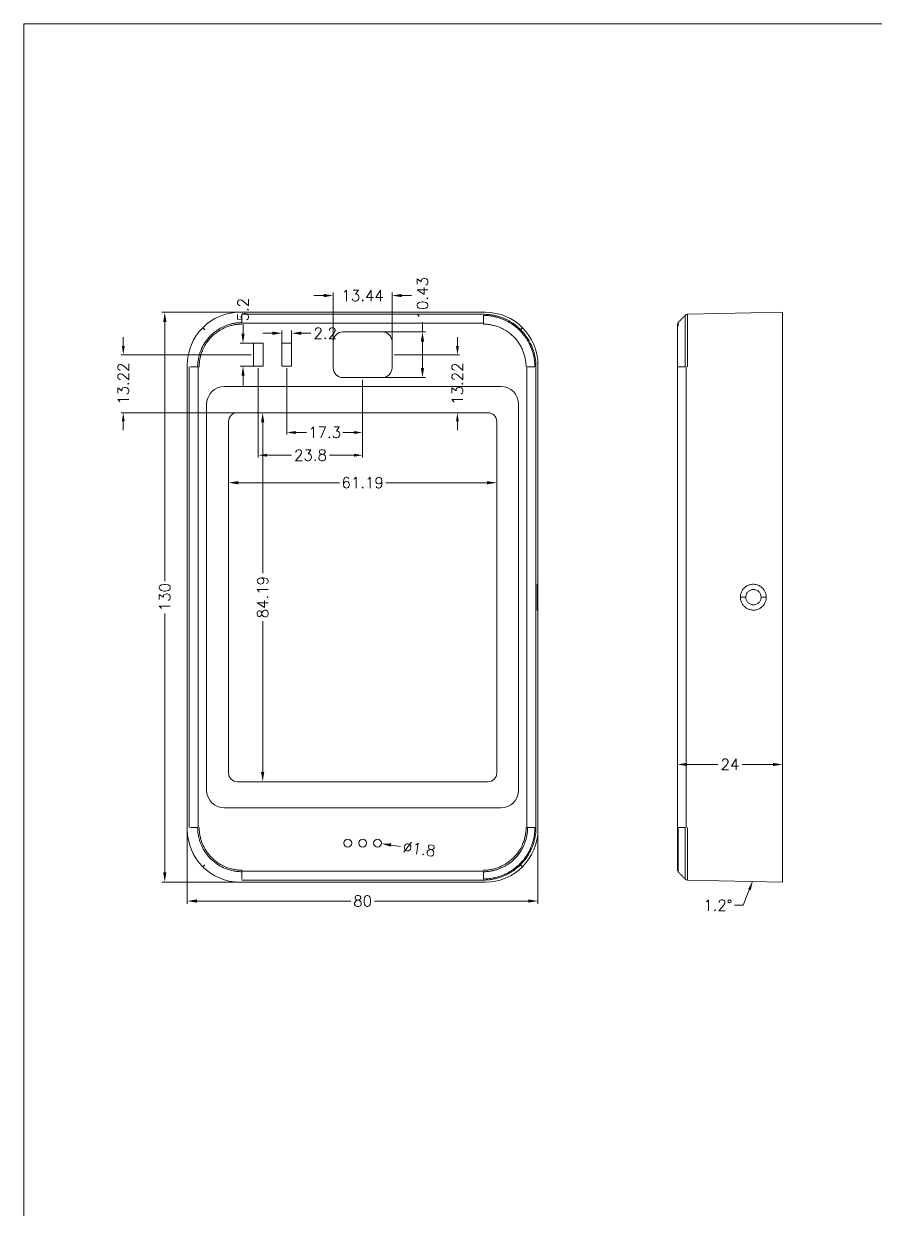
# Model space of a CAD drawing. Header units: millimetres. Extents: x -9806 to -9403, y -2852 to -2311.
# Drawn here: x -9805.8 to -9611.5, y -2581.8 to -2311.3 of the extents above; entities that cross this region are included whole.
import ezdxf

# ---------------------------------------------------------------- set-up
doc = ezdxf.new("R2010")
doc.units = ezdxf.units.MM
doc.layers.get('0').update_dxf_attribs({"linetype": 'CONTINUOUS'})
doc.layers.get('Defpoints').update_dxf_attribs({"linetype": 'CONTINUOUS'})
doc.layers.add('5', color=7, linetype='CONTINUOUS', true_color=0xffffff)
doc.layers.add('dim', color=82, linetype='CONTINUOUS', lineweight=9)
doc.styles.add('ROMANC', font='romanc.shx', dxfattribs={"bigfont": 'gbcbig.shx'})
doc.dimstyles.new('YanXiu', dxfattribs={"dimtxt": 2.5, "dimasz": 2.2, "dimexe": 0.66, "dimexo": 0.66, "dimgap": 0.66, "dimtad": 0, "dimdsep": 46, "dimtxsty": 'ROMANC', "dimcen": 0, "dimclrd": 256, "dimclre": 131, "dimclrt": 42, "dimazin": 2, "dimtfac": 1, "dimtofl": 0, "dimtmove": 0, "dimatfit": 3, "dimfxl": 0, "dimlwd": 5, "dimlwe": 5, "dimarcsym": 0})

# ---------------------------------------------------------------- blocks, each defined once
blk = doc.blocks.new('*D53')
at = {"color": 131, "lineweight": 5}
for p, q in [((-3351.34, -2024.73), (-3351.34, -2045.81)), ((-3431.35, -2028.61), (-3431.35, -2045.81))]:
    blk.add_line(p, q, dxfattribs=at)
at = {"lineweight": 5}
for p, q in [((-3429.15, -2045.15), (-3394.03, -2045.15)), ((-3353.54, -2045.15), (-3388.66, -2045.15))]:
    blk.add_line(p, q, dxfattribs=at)
for points in [[(-3429.15, -2044.78), (-3429.15, -2045.51), (-3431.35, -2045.15)], [(-3353.54, -2044.78), (-3353.54, -2045.51), (-3351.34, -2045.15)]]:
    blk.add_solid(points)
at = {"layer": 'Defpoints', "color": 0}
for p in [(-3351.34, -2024.07), (-3431.35, -2027.95), (-3351.34, -2045.15)]:
    blk.add_point(p, dxfattribs=at)
at = {"color": 42, "insert": (-3391.35, -2045.15), "char_height": 2.5, "attachment_point": 5, "style": 'ROMANC'}
blk.add_mtext('80', dxfattribs=at)
blk = doc.blocks.new('*D54')
at = {"color": 131, "lineweight": 5}
for p, q in [((-3417.37, -1910.82), (-3437.15, -1910.82)), ((-3418.07, -2040.82), (-3437.15, -2040.82))]:
    blk.add_line(p, q, dxfattribs=at)
at = {"lineweight": 5}
for p, q in [((-3436.49, -1913.02), (-3436.49, -1972.13)), ((-3436.49, -2038.62), (-3436.49, -1979.52))]:
    blk.add_line(p, q, dxfattribs=at)
for points in [[(-3436.85, -1913.02), (-3436.12, -1913.02), (-3436.49, -1910.82)], [(-3436.85, -2038.62), (-3436.12, -2038.62), (-3436.49, -2040.82)]]:
    blk.add_solid(points)
at = {"layer": 'Defpoints', "color": 0}
for p in [(-3436.49, -1910.82), (-3416.71, -1910.82), (-3417.41, -2040.82)]:
    blk.add_point(p, dxfattribs=at)
at = {"color": 42, "insert": (-3436.49, -1975.82), "char_height": 2.5, "attachment_point": 5, "rotation": 90, "style": 'ROMANC'}
blk.add_mtext('130', dxfattribs=at)
blk = doc.blocks.new('*D26')
at = {"color": 131, "lineweight": 5}
for p, q in [((-3414.74, -1933.73), (-3413.49, -1933.73)), ((-3414.74, -2017.92), (-3413.49, -2017.92))]:
    blk.add_line(p, q, dxfattribs=at)
at = {"lineweight": 5}
for p, q in [((-3414.15, -1935.93), (-3414.15, -1970.34)), ((-3414.15, -2015.72), (-3414.15, -1981.3))]:
    blk.add_line(p, q, dxfattribs=at)
for points in [[(-3414.52, -1935.93), (-3413.79, -1935.93), (-3414.15, -1933.73)], [(-3414.52, -2015.72), (-3413.79, -2015.72), (-3414.15, -2017.92)]]:
    blk.add_solid(points)
at = {"layer": 'Defpoints', "color": 0}
for p in [(-3415.4, -1933.73), (-3414.15, -1933.73), (-3415.4, -2017.92)]:
    blk.add_point(p, dxfattribs=at)
at = {"color": 42, "insert": (-3414.15, -1975.82), "char_height": 2.5, "attachment_point": 5, "rotation": 90, "style": 'ROMANC'}
blk.add_mtext('84.19', dxfattribs=at)
blk = doc.blocks.new('*D27')
at = {"color": 131, "lineweight": 5}
for p, q in [((-3421.94, -1949.85), (-3421.94, -1950.36)), ((-3360.75, -1949.85), (-3360.75, -1950.36))]:
    blk.add_line(p, q, dxfattribs=at)
at = {"lineweight": 5}
for p, q in [((-3419.74, -1949.7), (-3396.65, -1949.7)), ((-3362.95, -1949.7), (-3386.04, -1949.7))]:
    blk.add_line(p, q, dxfattribs=at)
for points in [[(-3419.74, -1949.34), (-3419.74, -1950.07), (-3421.94, -1949.7)], [(-3362.95, -1949.34), (-3362.95, -1950.07), (-3360.75, -1949.7)]]:
    blk.add_solid(points)
at = {"layer": 'Defpoints', "color": 0}
for p in [(-3421.94, -1949.19), (-3360.75, -1949.19), (-3360.75, -1949.7)]:
    blk.add_point(p, dxfattribs=at)
at = {"color": 42, "insert": (-3391.35, -1949.7), "char_height": 2.5, "attachment_point": 5, "style": 'ROMANC'}
blk.add_mtext('61.19', dxfattribs=at)
blk = doc.blocks.new('*D28')
at = {"lineweight": 5}
for p, q in [((-3400.26, -1907), (-3402.46, -1907)), ((-3382.43, -1907), (-3380.23, -1907))]:
    blk.add_line(p, q, dxfattribs=at)
at = {"color": 131, "lineweight": 5}
for p, q in [((-3398.06, -1919.84), (-3398.06, -1906.34)), ((-3384.63, -1919.84), (-3384.63, -1906.34))]:
    blk.add_line(p, q, dxfattribs=at)
for points in [[(-3400.26, -1906.63), (-3400.26, -1907.37), (-3398.06, -1907)], [(-3382.43, -1906.63), (-3382.43, -1907.37), (-3384.63, -1907)]]:
    blk.add_solid(points)
at = {"layer": 'Defpoints', "color": 0}
for p in [(-3384.63, -1907), (-3398.06, -1920.5), (-3384.63, -1920.5)]:
    blk.add_point(p, dxfattribs=at)
at = {"color": 42, "insert": (-3391.35, -1907), "char_height": 2.5, "attachment_point": 5, "style": 'ROMANC'}
blk.add_mtext('13.44', dxfattribs=at)
blk = doc.blocks.new('*D29')
at = {"lineweight": 5}
for p, q in [((-3377.69, -1915.29), (-3377.69, -1913.09)), ((-3377.69, -1923.52), (-3377.69, -1917.49))]:
    blk.add_line(p, q, dxfattribs=at)
at = {"color": 131, "lineweight": 5}
for p, q in [((-3388.49, -1915.29), (-3377.03, -1915.29)), ((-3389.34, -1925.72), (-3377.03, -1925.72))]:
    blk.add_line(p, q, dxfattribs=at)
for points in [[(-3378.06, -1917.49), (-3377.33, -1917.49), (-3377.69, -1915.29)], [(-3378.06, -1923.52), (-3377.33, -1923.52), (-3377.69, -1925.72)]]:
    blk.add_solid(points)
at = {"layer": 'Defpoints', "color": 0}
for p in [(-3389.15, -1915.29), (-3377.69, -1915.29), (-3390, -1925.72)]:
    blk.add_point(p, dxfattribs=at)
at = {"color": 42, "insert": (-3377.69, -1907.61), "char_height": 2.5, "attachment_point": 5, "rotation": 90, "style": 'ROMANC'}
blk.add_mtext('10.43', dxfattribs=at)
blk = doc.blocks.new('*D30')
at = {"lineweight": 5}
for p, q in [((-3418.64, -1915.7), (-3418.64, -1913.5)), ((-3418.64, -1925.3), (-3418.64, -1927.5))]:
    blk.add_line(p, q, dxfattribs=at)
at = {"color": 131, "lineweight": 5}
for p, q in [((-3415.81, -1917.9), (-3419.3, -1917.9)), ((-3415.81, -1923.1), (-3419.3, -1923.1))]:
    blk.add_line(p, q, dxfattribs=at)
for points in [[(-3419, -1915.7), (-3418.27, -1915.7), (-3418.64, -1917.9)], [(-3419, -1925.3), (-3418.27, -1925.3), (-3418.64, -1923.1)]]:
    blk.add_solid(points)
at = {"layer": 'Defpoints', "color": 0}
for p in [(-3418.64, -1917.9), (-3415.15, -1917.9), (-3415.15, -1923.1)]:
    blk.add_point(p, dxfattribs=at)
at = {"color": 42, "insert": (-3418.64, -1910.22), "char_height": 2.5, "attachment_point": 5, "rotation": 90, "style": 'ROMANC'}
blk.add_mtext('5.2', dxfattribs=at)
blk = doc.blocks.new('*D31')
at = {"color": 131, "lineweight": 5}
for p, q in [((-3409.75, -1919.21), (-3409.75, -1914.94)), ((-3407.55, -1919.21), (-3407.55, -1914.94))]:
    blk.add_line(p, q, dxfattribs=at)
at = {"lineweight": 5}
for p, q in [((-3411.95, -1915.6), (-3414.15, -1915.6)), ((-3405.35, -1915.6), (-3403.15, -1915.6))]:
    blk.add_line(p, q, dxfattribs=at)
for points in [[(-3411.95, -1915.23), (-3411.95, -1915.96), (-3409.75, -1915.6)], [(-3405.35, -1915.23), (-3405.35, -1915.96), (-3407.55, -1915.6)]]:
    blk.add_solid(points)
at = {"layer": 'Defpoints', "color": 0}
for p in [(-3407.55, -1915.6), (-3409.75, -1919.87), (-3407.55, -1919.87)]:
    blk.add_point(p, dxfattribs=at)
at = {"color": 42, "insert": (-3399.87, -1915.6), "char_height": 2.5, "attachment_point": 5, "style": 'ROMANC'}
blk.add_mtext('2.2', dxfattribs=at)
blk = doc.blocks.new('*D32')
at = {"lineweight": 5}
blk.add_line((-3382.69, -2032.67), (-3384.87, -2032.37), dxfattribs=at)
blk.add_solid([(-3384.82, -2032.01), (-3384.92, -2032.73), (-3387.05, -2032.07)])
at = {"layer": 'Defpoints', "color": 0}
for p in [(-3388.84, -2031.83), (-3387.05, -2032.07)]:
    blk.add_point(p, dxfattribs=at)
at = {"color": 42, "insert": (-3378.44, -2033.25), "char_height": 2.5, "attachment_point": 5, "rotation": 352.2255, "style": 'ROMANC'}
blk.add_mtext('∅1.8', dxfattribs=at)
blk = doc.blocks.new('*D33')
at = {"color": 131, "lineweight": 5}
for p, q in [((-3295.54, -2012.51), (-3295.54, -2014.65)), ((-3319.54, -2012.93), (-3319.54, -2014.65))]:
    blk.add_line(p, q, dxfattribs=at)
at = {"lineweight": 5}
for p, q in [((-3317.34, -2013.99), (-3310.28, -2013.99)), ((-3297.74, -2013.99), (-3304.79, -2013.99))]:
    blk.add_line(p, q, dxfattribs=at)
for points in [[(-3317.34, -2013.62), (-3317.34, -2014.35), (-3319.54, -2013.99)], [(-3297.74, -2013.62), (-3297.74, -2014.35), (-3295.54, -2013.99)]]:
    blk.add_solid(points)
at = {"layer": 'Defpoints', "color": 0}
for p in [(-3319.54, -2012.27), (-3295.54, -2011.85), (-3295.54, -2013.99)]:
    blk.add_point(p, dxfattribs=at)
at = {"color": 42, "insert": (-3307.54, -2013.99), "char_height": 2.5, "attachment_point": 5, "style": 'ROMANC'}
blk.add_mtext('24', dxfattribs=at)
blk = doc.blocks.new('*D58')
at = {"layer": 'Defpoints', "color": 0}
for p in [(-3384.63, -1920.5), (-3369.72, -1920.5), (-3388.41, -1933.73)]:
    blk.add_point(p, dxfattribs=at)
at = {"layer": 'dim', "lineweight": 5}
for p, q in [((-3369.72, -1918.5), (-3369.72, -1916.5)), ((-3369.72, -1935.73), (-3369.72, -1937.73))]:
    blk.add_line(p, q, dxfattribs=at)
at = {"layer": 'dim', "color": 131, "lineweight": 5}
for p, q in [((-3384.13, -1920.5), (-3369.22, -1920.5)), ((-3387.91, -1933.73), (-3369.22, -1933.73))]:
    blk.add_line(p, q, dxfattribs=at)
at = {"layer": 'dim'}
for points in [[(-3370.05, -1918.5), (-3369.39, -1918.5), (-3369.72, -1920.5)], [(-3370.05, -1935.73), (-3369.39, -1935.73), (-3369.72, -1933.73)]]:
    blk.add_solid(points, dxfattribs=at)
at = {"layer": 'dim', "color": 42, "insert": (-3369.72, -1927.11), "char_height": 2.5, "attachment_point": 5, "rotation": 90, "style": 'ROMANC'}
blk.add_mtext('13.22', dxfattribs=at)
blk = doc.blocks.new('*D59')
at = {"layer": 'Defpoints', "color": 0}
for p in [(-3408.65, -1923.1), (-3391.35, -1925.72), (-3408.65, -1938.24)]:
    blk.add_point(p, dxfattribs=at)
at = {"layer": 'dim', "color": 131, "lineweight": 5}
for p, q in [((-3408.65, -1923.6), (-3408.65, -1938.74)), ((-3391.35, -1926.22), (-3391.35, -1938.74))]:
    blk.add_line(p, q, dxfattribs=at)
at = {"layer": 'dim', "lineweight": 5}
for p, q in [((-3406.65, -1938.24), (-3404.13, -1938.24)), ((-3393.35, -1938.24), (-3395.87, -1938.24))]:
    blk.add_line(p, q, dxfattribs=at)
at = {"layer": 'dim'}
for points in [[(-3406.65, -1937.91), (-3406.65, -1938.58), (-3408.65, -1938.24)], [(-3393.35, -1937.91), (-3393.35, -1938.58), (-3391.35, -1938.24)]]:
    blk.add_solid(points, dxfattribs=at)
at = {"layer": 'dim', "color": 42, "insert": (-3400, -1938.24), "char_height": 2.5, "attachment_point": 5, "style": 'ROMANC'}
blk.add_mtext('17.3', dxfattribs=at)
blk = doc.blocks.new('*D60')
at = {"layer": 'Defpoints', "color": 0}
for p in [(-3415.15, -1923.1), (-3391.35, -1925.72), (-3391.35, -1943.43)]:
    blk.add_point(p, dxfattribs=at)
at = {"layer": 'dim', "color": 131, "lineweight": 5}
for p, q in [((-3415.15, -1923.6), (-3415.15, -1943.93)), ((-3391.35, -1926.22), (-3391.35, -1943.93))]:
    blk.add_line(p, q, dxfattribs=at)
at = {"layer": 'dim', "lineweight": 5}
for p, q in [((-3413.15, -1943.43), (-3407.56, -1943.43)), ((-3393.35, -1943.43), (-3398.94, -1943.43))]:
    blk.add_line(p, q, dxfattribs=at)
at = {"layer": 'dim'}
for points in [[(-3413.15, -1943.1), (-3413.15, -1943.77), (-3415.15, -1943.43)], [(-3393.35, -1943.1), (-3393.35, -1943.77), (-3391.35, -1943.43)]]:
    blk.add_solid(points, dxfattribs=at)
at = {"layer": 'dim', "color": 42, "insert": (-3403.25, -1943.43), "char_height": 2.5, "attachment_point": 5, "style": 'ROMANC'}
blk.add_mtext('23.8', dxfattribs=at)
blk = doc.blocks.new('*D61')
at = {"layer": 'Defpoints', "color": 0}
for p in [(-3445.96, -1920.5), (-3416.25, -1920.5), (-3418.1, -1933.73)]:
    blk.add_point(p, dxfattribs=at)
at = {"layer": 'dim', "lineweight": 5}
for p, q in [((-3445.96, -1918.5), (-3445.96, -1916.5)), ((-3445.96, -1935.73), (-3445.96, -1937.73))]:
    blk.add_line(p, q, dxfattribs=at)
at = {"layer": 'dim', "color": 131, "lineweight": 5}
for p, q in [((-3416.75, -1920.5), (-3446.46, -1920.5)), ((-3418.6, -1933.73), (-3446.46, -1933.73))]:
    blk.add_line(p, q, dxfattribs=at)
at = {"layer": 'dim'}
for points in [[(-3446.29, -1918.5), (-3445.63, -1918.5), (-3445.96, -1920.5)], [(-3446.29, -1935.73), (-3445.63, -1935.73), (-3445.96, -1933.73)]]:
    blk.add_solid(points, dxfattribs=at)
at = {"layer": 'dim', "color": 42, "insert": (-3445.96, -1927.11), "char_height": 2.5, "attachment_point": 5, "rotation": 90, "style": 'ROMANC'}
blk.add_mtext('13.22', dxfattribs=at)

msp = doc.modelspace()

# ---------------------------------------------------------------- linework, layer by layer
at = {"layer": '5', "color": 7, "linetype": 'Continuous', "lineweight": 0}
for p, q in [((-9756.515, -2377.168), (-9700.506, -2377.168)), ((-9700.961, -2377.622), (-9756.061, -2377.622)), ((-9756.06, -2377.629), (-9700.961, -2377.629)), ((-9654.375, -2377.622), (-9632.701, -2377.168)), ((-9632.701, -2389.166), (-9632.701, -2377.168)), ((-9756.055, -2379.525), (-9756.055, -2377.862)), ((-9700.966, -2379.671), (-9756.055, -2379.671)), ((-9764.999, -2380.681), (-9764.545, -2381.136)), ((-9733.008, -2381.634), (-9724.013, -2381.634)), ((-9692.022, -2380.681), (-9692.477, -2381.136)), ((-9753.412, -2384.249), (-9753.412, -2389.449)), ((-9753.412, -2384.249), (-9751.212, -2384.249)), ((-9751.212, -2384.249), (-9751.212, -2389.449)), ((-9746.912, -2384.249), (-9746.912, -2389.449)), ((-9746.912, -2384.249), (-9744.712, -2384.249)), ((-9744.712, -2384.249), (-9744.712, -2389.449)), ((-9735.228, -2389.843), (-9735.228, -2383.855)), ((-9721.793, -2383.855), (-9721.793, -2389.843)), ((-9768.513, -2495.171), (-9768.513, -2389.166)), ((-9768.059, -2389.619), (-9768.059, -2494.717)), ((-9768.052, -2494.716), (-9768.052, -2389.62)), ((-9766.01, -2389.626), (-9766.01, -2494.711)), ((-9751.212, -2389.449), (-9753.412, -2389.449)), ((-9744.712, -2389.449), (-9746.912, -2389.449)), ((-9691.011, -2494.711), (-9691.011, -2389.626)), ((-9690.865, -2389.626), (-9689.203, -2389.626)), ((-9688.969, -2389.62), (-9688.969, -2494.716)), ((-9688.962, -2494.717), (-9688.962, -2389.619)), ((-9688.508, -2389.166), (-9688.508, -2495.171)), ((-9656.701, -2389.626), (-9656.701, -2494.711)), ((-9656.558, -2389.626), (-9654.93, -2389.626)), ((-9654.701, -2494.714), (-9654.701, -2389.623)), ((-9632.701, -2389.166), (-9632.701, -2495.171)), ((-9724.013, -2392.063), (-9733.008, -2392.063)), ((-9697.013, -2394.073), (-9760.008, -2394.073)), ((-9764.108, -2486.166), (-9764.108, -2398.173)), ((-9692.913, -2486.166), (-9692.913, -2398.173)), ((-9699.913, -2400.073), (-9757.108, -2400.073)), ((-9759.108, -2402.073), (-9759.108, -2482.266)), ((-9697.913, -2482.266), (-9697.913, -2402.073)), ((-9688.586, -2442.168), (-9688.71, -2442.168)), ((-9642.326, -2442.168), (-9641.101, -2442.168)), ((-9636.426, -2442.168), (-9637.601, -2442.168)), ((-9757.108, -2484.266), (-9699.913, -2484.266)), ((-9697.013, -2490.266), (-9760.008, -2490.266)), ((-9632.701, -2507.169), (-9632.701, -2495.171)), ((-9764.999, -2503.655), (-9764.545, -2503.201)), ((-9756.055, -2504.666), (-9700.966, -2504.666)), ((-9756.055, -2506.475), (-9756.055, -2504.812)), ((-9692.022, -2503.655), (-9692.477, -2503.201)), ((-9700.506, -2507.169), (-9756.515, -2507.169)), ((-9756.061, -2506.715), (-9700.961, -2506.715)), ((-9700.961, -2506.708), (-9756.06, -2506.708)), ((-9654.93, -2506.475), (-9654.932, -2506.473)), ((-9632.701, -2507.169), (-9654.375, -2506.715))]:
    msp.add_line(p, q, dxfattribs=at)
at = {"layer": '5', "color": 7, "linetype": 'Continuous', "lineweight": 0, "extrusion": (0, 0, -1)}
for centre, radius, start, end in [((9733.008, -2383.855), 2.22, 0, 90), ((9724.013, -2383.855), 2.22, 90, 180), ((9733.008, -2389.843), 2.22, 270, 0), ((9724.013, -2389.843), 2.22, 180, 270), ((9757.108, -2402.073), 2, 0, 90), ((9699.913, -2402.073), 2, 90, 180), ((9757.108, -2482.266), 2, 270, 0), ((9699.913, -2482.266), 2, 180, 270)]:
    msp.add_arc(centre, radius, start, end, dxfattribs=at)
at = {"layer": '5', "color": 7, "linetype": 'Continuous', "lineweight": 0}
for centre, radius, start, end in [((-9760.008, -2398.173), 4.1, 90, 180), ((-9697.013, -2398.173), 4.1, 0, 90), ((-9760.008, -2486.166), 4.1, 180, 270), ((-9697.013, -2486.166), 4.1, 270, 0), ((-9731.911, -2498.298), 0.9, 90, 270), ((-9731.911, -2498.298), 0.9, 270, 90), ((-9728.511, -2498.298), 0.9, 90, 270), ((-9728.511, -2498.298), 0.9, 270, 90), ((-9725.111, -2498.298), 0.9, 90, 270), ((-9725.111, -2498.298), 0.9, 270, 90)]:
    msp.add_arc(centre, radius, start, end, dxfattribs=at)
for centre, major_axis, start_param, end_param in [((-9756.51, -2389.17), (8.489, -8.489), 2.3564138, 3.9268447), ((-9700.511, -2389.17), (-8.489, -8.489), 2.3563406, 3.9267715), ((-9756.51, -2495.166), (8.489, 8.489), 2.3563406, 3.9267715), ((-9700.511, -2495.166), (-8.489, 8.489), 2.3564138, 3.9268447)]:
    msp.add_ellipse(centre, major_axis=major_axis, ratio=0.9995615, start_param=start_param, end_param=end_param, dxfattribs=at)
for points, knots in [([(-9688.962, -2389.619), (-9688.963, -2389.51), (-9688.965, -2389.281), (-9688.982, -2388.923), (-9689.011, -2388.534), (-9689.056, -2388.116), (-9689.121, -2387.669), (-9689.209, -2387.195), (-9689.323, -2386.695), (-9689.466, -2386.171), (-9689.642, -2385.627), (-9689.967, -2384.771), (-9690.518, -2383.646), (-9691.388, -2382.332), (-9692.251, -2381.338), (-9693.207, -2380.437), (-9694.177, -2379.689), (-9695.31, -2379.014), (-9696.33, -2378.535), (-9697.27, -2378.19), (-9698.155, -2377.943), (-9698.968, -2377.779), (-9699.704, -2377.681), (-9700.36, -2377.63), (-9700.77, -2377.624), (-9700.961, -2377.622)], [0, 0, 0, 0, 0.0173995, 0.0364387, 0.0571221, 0.0794511, 0.1034227, 0.1290287, 0.1562514, 0.1850595, 0.2154219, 0.2473408, 0.3307863, 0.4143018, 0.4976693, 0.539626, 0.6234861, 0.6920911, 0.7492328, 0.8027534, 0.8514119, 0.8953576, 0.9347449, 0.9696249, 1, 1, 1, 1]), ([(-9654.375, -2389.619), (-9654.376, -2389.51), (-9654.377, -2389.281), (-9654.379, -2388.923), (-9654.382, -2388.534), (-9654.384, -2388.116), (-9654.386, -2387.669), (-9654.389, -2387.195), (-9654.391, -2386.695), (-9654.393, -2386.171), (-9654.394, -2385.627), (-9654.395, -2384.771), (-9654.396, -2383.646), (-9654.399, -2382.332), (-9654.394, -2381.338), (-9654.395, -2380.437), (-9654.395, -2379.689), (-9654.395, -2379.014), (-9654.395, -2378.535), (-9654.393, -2378.19), (-9654.39, -2377.943), (-9654.387, -2377.779), (-9654.383, -2377.681), (-9654.379, -2377.63), (-9654.376, -2377.624), (-9654.375, -2377.622)], [0, 0, 0, 0, 0.0173995, 0.0364387, 0.0571221, 0.0794511, 0.1034227, 0.1290287, 0.1562514, 0.1850595, 0.2154219, 0.2473408, 0.3307863, 0.4143018, 0.4976693, 0.539626, 0.6234861, 0.6920911, 0.7492328, 0.8027534, 0.8514119, 0.8953576, 0.9347449, 0.9696249, 1, 1, 1, 1]), ([(-9756.055, -2379.525), (-9756.159, -2379.525), (-9756.369, -2379.527), (-9756.688, -2379.542), (-9757.013, -2379.568), (-9757.342, -2379.606), (-9757.677, -2379.655), (-9758.016, -2379.718), (-9758.359, -2379.793), (-9758.705, -2379.882), (-9759.055, -2379.985), (-9759.406, -2380.103), (-9759.759, -2380.235), (-9760.113, -2380.383), (-9760.467, -2380.547), (-9760.82, -2380.726), (-9761.171, -2380.922), (-9761.52, -2381.135), (-9761.865, -2381.365), (-9762.205, -2381.613), (-9762.538, -2381.879), (-9762.865, -2382.162), (-9763.549, -2382.812), (-9764.418, -2383.874), (-9765.237, -2385.356), (-9765.731, -2386.685), (-9765.995, -2387.794), (-9766.111, -2388.647), (-9766.151, -2389.229), (-9766.154, -2389.525), (-9766.156, -2389.626)], [0, 0, 0, 0, 0.0197259, 0.0398509, 0.0603782, 0.0813103, 0.1026491, 0.1243963, 0.1465525, 0.1691179, 0.1920919, 0.2154732, 0.2392599, 0.2634493, 0.2880382, 0.3130228, 0.3383988, 0.3641619, 0.3903079, 0.4168338, 0.4437385, 0.4710226, 0.4986889, 0.6222271, 0.7286737, 0.8178935, 0.8897041, 0.9440203, 0.9807983, 1, 1, 1, 1]), ([(-9765.806, -2389.626), (-9765.806, -2389.532), (-9765.805, -2389.347), (-9765.793, -2389.071), (-9765.774, -2388.801), (-9765.748, -2388.536), (-9765.715, -2388.277), (-9765.676, -2388.023), (-9765.589, -2387.55), (-9765.416, -2386.849), (-9765.131, -2386.038), (-9764.732, -2385.149), (-9764.084, -2384.016), (-9762.981, -2382.663), (-9761.453, -2381.43), (-9760.014, -2380.678), (-9758.809, -2380.257), (-9758.045, -2380.07), (-9757.431, -2379.966), (-9756.973, -2379.912), (-9756.515, -2379.878), (-9756.209, -2379.876), (-9756.056, -2379.875)], [0, 0, 0, 0, 0.0183158, 0.0363225, 0.0540211, 0.0714123, 0.0884962, 0.1052728, 0.1217417, 0.1827708, 0.2465889, 0.2900985, 0.3736737, 0.501848, 0.6297827, 0.7560211, 0.81793, 0.8797531, 0.9099202, 0.9400806, 0.9700668, 1, 1, 1, 1]), ([(-9700.966, -2377.862), (-9700.853, -2377.864), (-9700.627, -2377.867), (-9700.29, -2377.883), (-9699.955, -2377.908), (-9699.623, -2377.943), (-9699.293, -2377.987), (-9698.965, -2378.04), (-9698.641, -2378.101), (-9698.319, -2378.172), (-9698, -2378.251), (-9697.684, -2378.339), (-9697.372, -2378.435), (-9697.062, -2378.539), (-9696.757, -2378.652), (-9696.072, -2378.925), (-9695.043, -2379.434), (-9693.752, -2380.3), (-9692.784, -2381.145), (-9691.908, -2382.091), (-9691.176, -2383.064), (-9690.528, -2384.186), (-9690.158, -2384.997), (-9689.946, -2385.541), (-9689.814, -2385.916), (-9689.684, -2386.331), (-9689.56, -2386.785), (-9689.447, -2387.279), (-9689.348, -2387.813), (-9689.27, -2388.385), (-9689.216, -2388.993), (-9689.207, -2389.412), (-9689.203, -2389.626)], [0, 0, 0, 0, 0.0183832, 0.0366664, 0.054857, 0.0729624, 0.0909896, 0.1089454, 0.1268365, 0.1446709, 0.162458, 0.1802076, 0.1979276, 0.2156169, 0.2332702, 0.2508821, 0.3353204, 0.4192443, 0.5029035, 0.5434711, 0.6286299, 0.7000871, 0.7537025, 0.7733084, 0.7948674, 0.8183946, 0.8439009, 0.8713687, 0.9007625, 0.932038, 0.9651403, 1, 1, 1, 1]), ([(-9700.966, -2379.875), (-9700.866, -2379.875), (-9700.669, -2379.876), (-9700.381, -2379.889), (-9700.104, -2379.91), (-9699.84, -2379.937), (-9699.588, -2379.97), (-9699.348, -2380.008), (-9698.895, -2380.091), (-9698.204, -2380.26), (-9697.401, -2380.541), (-9696.511, -2380.939), (-9695.383, -2381.579), (-9694.031, -2382.673), (-9692.999, -2383.941), (-9692.338, -2385.056), (-9691.929, -2385.93), (-9691.61, -2386.834), (-9691.42, -2387.593), (-9691.314, -2388.199), (-9691.258, -2388.653), (-9691.221, -2389.132), (-9691.217, -2389.459), (-9691.215, -2389.626)], [0, 0, 0, 0, 0.0196388, 0.0385189, 0.0566416, 0.0740075, 0.0906166, 0.106469, 0.1215645, 0.1808195, 0.2457151, 0.2879592, 0.3718568, 0.4991458, 0.6265081, 0.6898985, 0.7529542, 0.8153511, 0.8776129, 0.9060148, 0.9358895, 0.9672237, 1, 1, 1, 1]), ([(-9656.701, -2379.875), (-9656.701, -2379.875), (-9656.701, -2379.876), (-9656.701, -2379.889), (-9656.701, -2379.91), (-9656.701, -2379.937), (-9656.701, -2379.97), (-9656.701, -2380.008), (-9656.701, -2380.042), (-9656.701, -2380.064), (-9656.701, -2380.07)], [0, 0, 0, 0, 0.1536048, 0.3012757, 0.4430223, 0.5788492, 0.7087578, 0.8327473, 0.9508162, 1, 1, 1, 1]), ([(-9656.559, -2380.316), (-9656.559, -2380.315), (-9656.559, -2380.313), (-9656.559, -2379.807), (-9656.558, -2379.532), (-9656.558, -2379.525)], [0, 0, 0, 0, 0.0024936, 0.0024936, 1, 1, 1, 1]), ([(-9656.558, -2379.525), (-9656.558, -2379.525), (-9656.558, -2379.527), (-9656.559, -2379.542), (-9656.559, -2379.568), (-9656.559, -2379.606), (-9656.559, -2379.643), (-9656.559, -2379.666), (-9656.559, -2379.671)], [0, 0, 0, 0, 0.1827102, 0.3691177, 0.5592506, 0.7531328, 0.9507832, 1, 1, 1, 1]), ([(-9654.93, -2377.863), (-9654.93, -2377.864), (-9654.931, -2377.868), (-9654.932, -2377.883), (-9654.934, -2377.908), (-9654.935, -2377.943), (-9654.937, -2377.987), (-9654.939, -2378.04), (-9654.94, -2378.101), (-9654.942, -2378.172), (-9654.943, -2378.251), (-9654.944, -2378.339), (-9654.945, -2378.435), (-9654.946, -2378.539), (-9654.946, -2378.652), (-9654.947, -2378.925), (-9654.947, -2379.434), (-9654.95, -2380.3), (-9654.944, -2381.145), (-9654.945, -2382.091), (-9654.947, -2383.064), (-9654.947, -2384.186), (-9654.948, -2384.997), (-9654.947, -2385.541), (-9654.946, -2385.916), (-9654.944, -2386.331), (-9654.942, -2386.785), (-9654.94, -2387.279), (-9654.937, -2387.813), (-9654.934, -2388.385), (-9654.931, -2388.993), (-9654.93, -2389.412), (-9654.929, -2389.626)], [0, 0, 0, 0, 0.0155198, 0.0338563, 0.0521001, 0.0702583, 0.088338, 0.1063462, 0.1242895, 0.1421759, 0.1600149, 0.1778162, 0.195588, 0.2133289, 0.2310336, 0.2486969, 0.3333815, 0.4175503, 0.5014535, 0.5421394, 0.6275466, 0.6992123, 0.7529841, 0.7726471, 0.794269, 0.8178649, 0.8434455, 0.8709935, 0.900473, 0.9318397, 0.9650386, 1, 1, 1, 1]), ([(-9656.701, -2380.568), (-9656.701, -2380.577), (-9656.701, -2380.666), (-9656.701, -2380.939), (-9656.701, -2381.579), (-9656.701, -2382.673), (-9656.701, -2383.941), (-9656.701, -2385.056), (-9656.701, -2385.93), (-9656.701, -2386.834), (-9656.701, -2387.593), (-9656.701, -2388.199), (-9656.701, -2388.653), (-9656.701, -2389.132), (-9656.701, -2389.459), (-9656.701, -2389.626)], [0, 0, 0, 0, 0.0062223, 0.0618793, 0.1724152, 0.3401198, 0.5079208, 0.5914382, 0.6745147, 0.7567232, 0.8387538, 0.8761736, 0.9155338, 0.9568169, 1, 1, 1, 1]), ([(-9688.71, -2442.168), (-9688.71, -2441.912), (-9688.709, -2441.397), (-9688.702, -2440.675), (-9688.692, -2440.058), (-9688.679, -2439.583), (-9688.664, -2439.285), (-9688.648, -2439.184), (-9688.632, -2439.287), (-9688.617, -2439.588), (-9688.604, -2440.064), (-9688.594, -2440.683), (-9688.588, -2441.41), (-9688.586, -2441.919), (-9688.586, -2442.168)], [0, 0, 0, 0, 0.0833335, 0.1666668, 0.2500001, 0.3333334, 0.4166667, 0.5, 0.5833334, 0.6666667, 0.75, 0.8333333, 0.9166666, 1, 1, 1, 1]), ([(-9642.326, -2442.168), (-9642.327, -2441.912), (-9642.258, -2441.397), (-9641.96, -2440.675), (-9641.485, -2440.058), (-9640.866, -2439.583), (-9640.145, -2439.285), (-9639.371, -2439.184), (-9638.598, -2439.287), (-9637.878, -2439.588), (-9637.261, -2440.064), (-9636.787, -2440.683), (-9636.491, -2441.41), (-9636.424, -2441.919), (-9636.426, -2442.168)], [0, 0, 0, 0, 0.0833335, 0.1666668, 0.2500001, 0.3333334, 0.4166667, 0.5, 0.5833334, 0.6666667, 0.75, 0.8333333, 0.9166666, 1, 1, 1, 1]), ([(-9688.586, -2442.168), (-9688.586, -2442.425), (-9688.588, -2442.939), (-9688.594, -2443.662), (-9688.604, -2444.279), (-9688.617, -2444.754), (-9688.632, -2445.052), (-9688.648, -2445.152), (-9688.665, -2445.049), (-9688.68, -2444.749), (-9688.693, -2444.273), (-9688.703, -2443.654), (-9688.709, -2442.927), (-9688.71, -2442.417), (-9688.71, -2442.168)], [0, 0, 0, 0, 0.0833335, 0.1666668, 0.2500001, 0.3333334, 0.4166667, 0.5, 0.5833334, 0.6666667, 0.75, 0.8333333, 0.9166666, 1, 1, 1, 1]), ([(-9636.426, -2442.168), (-9636.425, -2442.425), (-9636.494, -2442.939), (-9636.792, -2443.662), (-9637.267, -2444.279), (-9637.886, -2444.754), (-9638.607, -2445.052), (-9639.38, -2445.152), (-9640.153, -2445.049), (-9640.874, -2444.749), (-9641.491, -2444.273), (-9641.964, -2443.654), (-9642.261, -2442.927), (-9642.328, -2442.417), (-9642.326, -2442.168)], [0, 0, 0, 0, 0.0833335, 0.1666668, 0.2500001, 0.3333334, 0.4166667, 0.5, 0.5833334, 0.6666667, 0.75, 0.8333333, 0.9166666, 1, 1, 1, 1]), ([(-9641.101, -2442.168), (-9641.101, -2442.053), (-9641.089, -2441.939), (-9641.045, -2441.715), (-9641.011, -2441.604), (-9640.923, -2441.392), (-9640.87, -2441.292), (-9640.743, -2441.101), (-9640.669, -2441.011), (-9640.426, -2440.769), (-9640.231, -2440.639), (-9639.81, -2440.464), (-9639.58, -2440.419), (-9639.238, -2440.418), (-9639.122, -2440.43), (-9638.898, -2440.474), (-9638.789, -2440.507), (-9638.577, -2440.595), (-9638.474, -2440.649), (-9638.285, -2440.776), (-9638.196, -2440.848), (-9638.033, -2441.011), (-9637.96, -2441.1), (-9637.833, -2441.289), (-9637.778, -2441.392), (-9637.646, -2441.71), (-9637.601, -2441.937), (-9637.601, -2442.168)], [0, 0, 0, 0, 0.0625, 0.0625, 0.125, 0.125, 0.1875, 0.1875, 0.25, 0.25, 0.375, 0.375, 0.5, 0.5, 0.5625, 0.5625, 0.625, 0.625, 0.6875, 0.6875, 0.75, 0.75, 0.8125, 0.8125, 0.875, 0.875, 1, 1, 1, 1]), ([(-9637.601, -2442.168), (-9637.601, -2442.284), (-9637.612, -2442.398), (-9637.657, -2442.621), (-9637.69, -2442.733), (-9637.778, -2442.945), (-9637.832, -2443.045), (-9637.959, -2443.235), (-9638.033, -2443.325), (-9638.275, -2443.567), (-9638.47, -2443.698), (-9638.891, -2443.872), (-9639.121, -2443.918), (-9639.464, -2443.918), (-9639.58, -2443.907), (-9639.804, -2443.863), (-9639.913, -2443.83), (-9640.125, -2443.742), (-9640.227, -2443.687), (-9640.417, -2443.561), (-9640.505, -2443.488), (-9640.669, -2443.325), (-9640.741, -2443.237), (-9640.868, -2443.047), (-9640.923, -2442.945), (-9641.011, -2442.733), (-9641.044, -2442.624), (-9641.089, -2442.4), (-9641.101, -2442.284), (-9641.101, -2442.168)], [0, 0, 0, 0, 0.0625, 0.0625, 0.125, 0.125, 0.1875, 0.1875, 0.25, 0.25, 0.375, 0.375, 0.5, 0.5, 0.5625, 0.5625, 0.625, 0.625, 0.6875, 0.6875, 0.75, 0.75, 0.8125, 0.8125, 0.875, 0.875, 0.9375, 0.9375, 1, 1, 1, 1]), ([(-9766.156, -2494.711), (-9766.155, -2494.815), (-9766.154, -2495.026), (-9766.139, -2495.344), (-9766.113, -2495.669), (-9766.075, -2495.999), (-9766.025, -2496.333), (-9765.963, -2496.672), (-9765.887, -2497.015), (-9765.798, -2497.362), (-9765.695, -2497.711), (-9765.578, -2498.063), (-9765.445, -2498.416), (-9765.297, -2498.77), (-9765.134, -2499.123), (-9764.954, -2499.476), (-9764.758, -2499.828), (-9764.545, -2500.176), (-9764.315, -2500.521), (-9764.067, -2500.861), (-9763.802, -2501.195), (-9763.518, -2501.521), (-9762.869, -2502.205), (-9761.808, -2503.073), (-9760.326, -2503.892), (-9758.997, -2504.386), (-9757.889, -2504.651), (-9757.035, -2504.767), (-9756.452, -2504.807), (-9756.156, -2504.81), (-9756.055, -2504.812)], [0, 0, 0, 0, 0.019731, 0.0398607, 0.0603922, 0.081328, 0.1026701, 0.1244201, 0.1465787, 0.169146, 0.1921215, 0.2155038, 0.2392911, 0.2634806, 0.2880692, 0.3130529, 0.3384277, 0.3641891, 0.3903329, 0.4168561, 0.4437578, 0.4710384, 0.4987007, 0.6221952, 0.7286119, 0.8178158, 0.8896245, 0.943953, 0.9807576, 1, 1, 1, 1]), ([(-9756.055, -2504.462), (-9756.148, -2504.462), (-9756.334, -2504.461), (-9756.61, -2504.449), (-9756.88, -2504.43), (-9757.145, -2504.404), (-9757.404, -2504.371), (-9757.658, -2504.332), (-9758.13, -2504.245), (-9758.831, -2504.072), (-9759.642, -2503.787), (-9760.531, -2503.388), (-9761.665, -2502.74), (-9763.018, -2501.637), (-9764.251, -2500.109), (-9765.003, -2498.67), (-9765.423, -2497.465), (-9765.61, -2496.701), (-9765.714, -2496.087), (-9765.769, -2495.629), (-9765.802, -2495.171), (-9765.805, -2494.865), (-9765.806, -2494.712)], [0, 0, 0, 0, 0.0183513, 0.0363831, 0.0540963, 0.0714916, 0.0885692, 0.105329, 0.1217706, 0.1826593, 0.2466139, 0.2900152, 0.3736943, 0.5018643, 0.6297948, 0.7560291, 0.817936, 0.879757, 0.9099231, 0.9400826, 0.9700678, 1, 1, 1, 1]), ([(-9700.967, -2504.812), (-9700.862, -2504.811), (-9700.652, -2504.81), (-9700.333, -2504.795), (-9700.009, -2504.769), (-9699.679, -2504.731), (-9699.344, -2504.681), (-9699.005, -2504.619), (-9698.662, -2504.543), (-9698.316, -2504.454), (-9697.966, -2504.351), (-9697.615, -2504.234), (-9697.262, -2504.101), (-9696.908, -2503.953), (-9696.554, -2503.79), (-9696.201, -2503.61), (-9695.85, -2503.414), (-9695.501, -2503.201), (-9695.156, -2502.971), (-9694.817, -2502.724), (-9694.483, -2502.458), (-9694.156, -2502.174), (-9693.472, -2501.525), (-9692.604, -2500.464), (-9691.785, -2498.982), (-9691.291, -2497.654), (-9691.027, -2496.545), (-9690.91, -2495.691), (-9690.871, -2495.108), (-9690.867, -2494.812), (-9690.866, -2494.711)], [0, 0, 0, 0, 0.019731, 0.0398607, 0.0603922, 0.081328, 0.1026701, 0.1244201, 0.1465787, 0.169146, 0.1921215, 0.2155039, 0.2392911, 0.2634806, 0.2880692, 0.3130529, 0.3384277, 0.3641891, 0.3903329, 0.4168561, 0.4437578, 0.4710384, 0.4987007, 0.6221952, 0.7286119, 0.8178158, 0.8896245, 0.943953, 0.9807576, 1, 1, 1, 1]), ([(-9689.203, -2494.711), (-9689.204, -2494.825), (-9689.207, -2495.05), (-9689.224, -2495.387), (-9689.249, -2495.722), (-9689.284, -2496.055), (-9689.328, -2496.385), (-9689.38, -2496.712), (-9689.442, -2497.037), (-9689.513, -2497.358), (-9689.592, -2497.677), (-9689.679, -2497.993), (-9689.776, -2498.306), (-9689.88, -2498.615), (-9689.993, -2498.921), (-9690.266, -2499.605), (-9690.774, -2500.634), (-9691.641, -2501.925), (-9692.486, -2502.894), (-9693.432, -2503.769), (-9694.405, -2504.501), (-9695.527, -2505.15), (-9696.354, -2505.527), (-9696.934, -2505.751), (-9697.368, -2505.901), (-9697.851, -2506.046), (-9698.383, -2506.18), (-9698.963, -2506.298), (-9699.59, -2506.392), (-9700.263, -2506.459), (-9700.727, -2506.469), (-9700.966, -2506.475)], [0, 0, 0, 0, 0.018384, 0.0366681, 0.0548596, 0.0729658, 0.0909938, 0.1089504, 0.1268423, 0.1446775, 0.1624654, 0.1802157, 0.1979366, 0.2156267, 0.2332807, 0.2508934, 0.3353355, 0.4192632, 0.5029261, 0.5435015, 0.6286582, 0.700131, 0.7537365, 0.7762398, 0.8011285, 0.8284244, 0.8581294, 0.890205, 0.924593, 0.9612223, 1, 1, 1, 1]), ([(-9691.215, -2494.711), (-9691.216, -2494.804), (-9691.216, -2494.99), (-9691.228, -2495.266), (-9691.247, -2495.536), (-9691.273, -2495.801), (-9691.306, -2496.06), (-9691.346, -2496.314), (-9691.432, -2496.786), (-9691.605, -2497.487), (-9691.89, -2498.298), (-9692.289, -2499.187), (-9692.937, -2500.321), (-9694.04, -2501.674), (-9695.568, -2502.907), (-9697.007, -2503.659), (-9698.212, -2504.08), (-9698.976, -2504.266), (-9699.591, -2504.37), (-9700.048, -2504.425), (-9700.507, -2504.459), (-9700.812, -2504.461), (-9700.965, -2504.462)], [0, 0, 0, 0, 0.0183513, 0.0363831, 0.0540963, 0.0714916, 0.0885692, 0.105329, 0.1217706, 0.1826593, 0.2466139, 0.2900152, 0.3736943, 0.5018643, 0.6297948, 0.7560291, 0.817936, 0.879757, 0.9099231, 0.9400826, 0.9700678, 1, 1, 1, 1]), ([(-9700.961, -2506.715), (-9700.851, -2506.714), (-9700.623, -2506.712), (-9700.264, -2506.696), (-9699.876, -2506.667), (-9699.457, -2506.621), (-9699.01, -2506.556), (-9698.536, -2506.468), (-9698.036, -2506.355), (-9697.512, -2506.212), (-9696.968, -2506.035), (-9696.112, -2505.711), (-9694.986, -2505.16), (-9693.672, -2504.289), (-9692.679, -2503.427), (-9691.778, -2502.47), (-9691.03, -2501.5), (-9690.355, -2500.368), (-9689.876, -2499.347), (-9689.53, -2498.407), (-9689.283, -2497.522), (-9689.119, -2496.709), (-9689.021, -2495.973), (-9688.971, -2495.317), (-9688.965, -2494.908), (-9688.962, -2494.717)], [0, 0, 0, 0, 0.0173924, 0.0364266, 0.0571072, 0.0794358, 0.1034092, 0.1290193, 0.1562483, 0.1850651, 0.2154384, 0.2473704, 0.3308126, 0.4143248, 0.497689, 0.5396425, 0.6235009, 0.6921036, 0.7492427, 0.8027611, 0.8514176, 0.8953617, 0.9347474, 0.9696261, 1, 1, 1, 1]), ([(-9690.866, -2494.711), (-9690.911, -2494.711), (-9690.966, -2494.711), (-9691.087, -2494.711), (-9691.152, -2494.711), (-9691.215, -2494.711)], [0, 0, 0, 0, 0.5, 0.5, 1, 1, 1, 1]), ([(-9656.558, -2494.711), (-9656.602, -2494.711), (-9656.639, -2494.711), (-9656.688, -2494.711), (-9656.701, -2494.711), (-9656.701, -2494.711)], [0, 0, 0, 0, 0.5, 0.5, 1, 1, 1, 1]), ([(-9656.701, -2494.711), (-9656.701, -2494.804), (-9656.701, -2494.99), (-9656.701, -2495.266), (-9656.701, -2495.536), (-9656.701, -2495.801), (-9656.701, -2496.06), (-9656.701, -2496.314), (-9656.701, -2496.786), (-9656.701, -2497.487), (-9656.701, -2498.298), (-9656.701, -2499.187), (-9656.701, -2500.321), (-9656.701, -2501.674), (-9656.701, -2502.907), (-9656.701, -2503.659), (-9656.701, -2504.08), (-9656.701, -2504.266), (-9656.701, -2504.37), (-9656.701, -2504.425), (-9656.701, -2504.459), (-9656.701, -2504.461), (-9656.701, -2504.462)], [0, 0, 0, 0, 0.0183513, 0.0363831, 0.0540963, 0.0714916, 0.0885692, 0.105329, 0.1217706, 0.1826593, 0.2466139, 0.2900152, 0.3736943, 0.5018643, 0.6297948, 0.7560291, 0.817936, 0.879757, 0.9099231, 0.9400826, 0.9700678, 1, 1, 1, 1]), ([(-9656.558, -2504.812), (-9656.558, -2504.811), (-9656.558, -2504.81), (-9656.559, -2504.795), (-9656.559, -2504.769), (-9656.559, -2504.731), (-9656.559, -2504.681), (-9656.559, -2504.619), (-9656.559, -2504.543), (-9656.56, -2504.454), (-9656.56, -2504.351), (-9656.56, -2504.234), (-9656.56, -2504.101), (-9656.56, -2503.953), (-9656.56, -2503.79), (-9656.56, -2503.61), (-9656.56, -2503.414), (-9656.56, -2503.201), (-9656.56, -2502.971), (-9656.56, -2502.724), (-9656.56, -2502.458), (-9656.56, -2502.174), (-9656.559, -2501.525), (-9656.559, -2500.464), (-9656.558, -2498.982), (-9656.558, -2497.654), (-9656.557, -2496.545), (-9656.557, -2495.691), (-9656.557, -2495.108), (-9656.558, -2494.812), (-9656.558, -2494.711)], [0, 0, 0, 0, 0.019731, 0.0398607, 0.0603922, 0.081328, 0.1026701, 0.1244201, 0.1465787, 0.169146, 0.1921215, 0.2155039, 0.2392911, 0.2634806, 0.2880692, 0.3130529, 0.3384277, 0.3641891, 0.3903329, 0.4168561, 0.4437578, 0.4710384, 0.4987007, 0.6221952, 0.7286119, 0.8178158, 0.8896245, 0.943953, 0.9807576, 1, 1, 1, 1]), ([(-9654.929, -2494.711), (-9654.93, -2494.825), (-9654.931, -2495.05), (-9654.932, -2495.387), (-9654.934, -2495.722), (-9654.935, -2496.055), (-9654.937, -2496.385), (-9654.939, -2496.712), (-9654.94, -2497.037), (-9654.942, -2497.358), (-9654.943, -2497.677), (-9654.944, -2497.993), (-9654.945, -2498.306), (-9654.946, -2498.615), (-9654.946, -2498.921), (-9654.947, -2499.605), (-9654.947, -2500.634), (-9654.95, -2501.925), (-9654.944, -2502.894), (-9654.945, -2503.769), (-9654.947, -2504.501), (-9654.947, -2505.15), (-9654.948, -2505.527), (-9654.947, -2505.751), (-9654.945, -2505.901), (-9654.944, -2506.046), (-9654.941, -2506.18), (-9654.938, -2506.298), (-9654.935, -2506.392), (-9654.932, -2506.457), (-9654.93, -2506.469), (-9654.929, -2506.474)], [0, 0, 0, 0, 0.0184241, 0.0367481, 0.0549793, 0.073125, 0.0911923, 0.1091881, 0.1271191, 0.1449931, 0.1628199, 0.1806089, 0.1983685, 0.2160972, 0.2337897, 0.2514408, 0.3360671, 0.420178, 0.5040235, 0.5446874, 0.6300299, 0.7016586, 0.7553811, 0.7779335, 0.8028765, 0.8302319, 0.8600018, 0.8921474, 0.9266104, 0.9633196, 1, 1, 1, 1]), ([(-9654.375, -2506.715), (-9654.376, -2506.714), (-9654.377, -2506.712), (-9654.379, -2506.696), (-9654.382, -2506.667), (-9654.384, -2506.621), (-9654.386, -2506.556), (-9654.389, -2506.468), (-9654.391, -2506.355), (-9654.393, -2506.212), (-9654.394, -2506.035), (-9654.395, -2505.711), (-9654.396, -2505.16), (-9654.399, -2504.289), (-9654.394, -2503.427), (-9654.395, -2502.47), (-9654.395, -2501.5), (-9654.395, -2500.368), (-9654.395, -2499.347), (-9654.393, -2498.407), (-9654.39, -2497.522), (-9654.387, -2496.709), (-9654.383, -2495.973), (-9654.379, -2495.317), (-9654.376, -2494.908), (-9654.375, -2494.717)], [0, 0, 0, 0, 0.0173924, 0.0364266, 0.0571072, 0.0794358, 0.1034092, 0.1290193, 0.1562483, 0.1850651, 0.2154384, 0.2473704, 0.3308126, 0.4143248, 0.497689, 0.5396425, 0.6235009, 0.6921036, 0.7492427, 0.8027611, 0.8514176, 0.8953617, 0.9347474, 0.9696261, 1, 1, 1, 1]), ([(-9756.055, -2504.812), (-9756.055, -2504.767), (-9756.055, -2504.711), (-9756.055, -2504.591), (-9756.055, -2504.525), (-9756.055, -2504.462)], [0, 0, 0, 0, 0.5, 0.5, 1, 1, 1, 1]), ([(-9656.557, -2504.784), (-9656.557, -2504.794), (-9656.557, -2504.807), (-9656.558, -2504.81), (-9656.558, -2504.812)], [0, 0, 0, 0, 0.5684292, 1, 1, 1, 1])]:
    msp.add_open_spline(points, degree=3, knots=knots, dxfattribs=at)
for points, degree in [([(-9654.93, -2377.862), (-9654.785, -2377.714), (-9654.581, -2377.626), (-9654.375, -2377.622)], 3), ([(-9700.966, -2377.862), (-9700.966, -2378.416), (-9700.967, -2378.97), (-9700.967, -2379.525)], 3), ([(-9700.966, -2379.875), (-9700.966, -2379.745), (-9700.967, -2379.617), (-9700.967, -2379.525)], 3), ([(-9656.701, -2379.875), (-9656.701, -2379.842), (-9656.697, -2379.81), (-9656.691, -2379.778)], 3), ([(-9656.7, -2380.097), (-9656.7, -2380.283), (-9656.664, -2380.854)], 2), ([(-9656.686, -2379.767), (-9656.689, -2379.766), (-9656.691, -2379.78)], 2), ([(-9656.557, -2379.72), (-9656.664, -2380.054)], 1), ([(-9654.92, -2377.852), (-9656.568, -2379.535)], 1), ([(-9767.819, -2389.626), (-9767.264, -2389.626), (-9766.71, -2389.626), (-9766.156, -2389.626)], 3), ([(-9765.806, -2389.626), (-9765.935, -2389.626), (-9766.064, -2389.626), (-9766.156, -2389.626)], 3), ([(-9766.156, -2494.711), (-9766.71, -2494.711), (-9767.264, -2494.711), (-9767.819, -2494.711)], 3), ([(-9689.203, -2494.711), (-9689.757, -2494.711), (-9690.311, -2494.711), (-9690.865, -2494.711)], 3), ([(-9654.93, -2494.711), (-9655.472, -2494.711), (-9656.015, -2494.711), (-9656.558, -2494.711)], 3), ([(-9700.967, -2504.812), (-9700.966, -2505.366), (-9700.966, -2505.921), (-9700.966, -2506.475)], 3), ([(-9656.685, -2503.868), (-9656.704, -2504.194), (-9656.701, -2504.274)], 2), ([(-9656.691, -2504.558), (-9656.697, -2504.527), (-9656.701, -2504.494), (-9656.701, -2504.462)], 3), ([(-9656.691, -2504.557), (-9656.688, -2504.574), (-9656.685, -2504.573)], 2), ([(-9656.664, -2503.49), (-9656.685, -2503.868)], 1), ([(-9656.664, -2504.281), (-9656.556, -2504.621)], 1), ([(-9656.568, -2504.802), (-9654.92, -2506.485)], 1), ([(-9656.568, -2504.802), (-9654.92, -2506.485)], 1), ([(-9654.375, -2506.715), (-9654.581, -2506.711), (-9654.785, -2506.622), (-9654.93, -2506.475)], 3)]:
    msp.add_open_spline(points, degree=degree, dxfattribs=at)
at = {"layer": 'dim'}
msp.add_lwpolyline([(-9805.837, -2311.325), (-9402.67, -2311.325), (-9402.67, -2852.328), (-9805.837, -2852.328)], close=True, dxfattribs=at)

# ---------------------------------------------------------------- texts
at = {"layer": 'dim', "color": 42, "insert": (-9644.166, -2512.46), "char_height": 2.4876, "attachment_point": 6, "style": 'ROMANC'}
msp.add_mtext('1.2%%d', dxfattribs=at)

# ---------------------------------------------------------------- dimensions: what is measured, and where the dimension line sits
for base, p1, p2, picture, middle in [((-9714.857, -2381.634), (-9727.16, -2392.063), (-9726.314, -2381.634), '*D29', (-9714.857, -2373.953)), ((-9755.8, -2384.249), (-9752.312, -2389.449), (-9752.312, -2384.249), '*D30', (-9755.8, -2376.57)), ((-9773.65, -2377.168), (-9754.573, -2507.169), (-9753.879, -2377.168), '*D54', (-9773.65, -2442.168)), ((-9751.319, -2400.073), (-9752.567, -2484.266), (-9752.567, -2400.073), '*D26', (-9751.319, -2442.169))]:
    dim = msp.add_linear_dim(base=base, p1=p1, p2=p2, angle=90, dimstyle='YanXiu')
    dim.commit()
    dim.dimension.update_dxf_attribs({"geometry": picture, "text_midpoint": middle, "insert": (-6337.165, -466.347)})
for base, p1, p2, picture, middle, set_off in [((-9721.7929, -2373.347), (-9735.2284, -2386.8488), (-9721.7929, -2386.8488), '*D28', (-9728.5107, -2373.347), (-6337.1652, -466.3465)), ((-9744.712, -2381.944), (-9746.912, -2386.22), (-9744.712, -2386.22), '*D31', (-9737.033, -2381.944), (-6337.165, -466.347)), ((-9697.9134, -2416.0509), (-9759.1079, -2415.5386), (-9697.9134, -2415.5386), '*D27', (-9728.5107, -2416.0509), (-6337.1652, -466.3465)), ((-9632.701, -2480.333), (-9656.701, -2478.612), (-9632.701, -2478.199), '*D33', (-9644.701, -2480.333), (-6337.165, -466.347)), ((-9688.5085, -2511.494), (-9768.5128, -2494.2939), (-9688.5085, -2490.4128), '*D53', (-9728.5107, -2511.494), (-6337.1652, -466.3465))]:
    dim = msp.add_linear_dim(base=base, p1=p1, p2=p2, dimstyle='YanXiu')
    dim.commit()
    dim.dimension.update_dxf_attribs({"geometry": picture, "text_midpoint": middle, "insert": set_off})
dim = msp.add_diameter_dim_2p(p1=(-9726.002, -2498.176), p2=(-9724.219, -2498.419), dimstyle='YanXiu')
dim.commit()
dim.dimension.update_dxf_attribs({"geometry": '*D32', "text_midpoint": (-9715.608, -2499.595), "insert": (-6337.165, -466.347)})
at = {"layer": 'dim'}
for base, p1, p2, picture, middle in [((-9783.124, -2386.849), (-9755.26, -2400.073), (-9753.412, -2386.849), '*D61', (-9783.124, -2393.461)), ((-9706.885, -2386.849), (-9725.577, -2400.073), (-9721.793, -2386.849), '*D58', (-9706.885, -2393.461))]:
    dim = msp.add_linear_dim(base=base, p1=p1, p2=p2, angle=90, dimstyle='YanXiu', override={"dimasz": 2, "dimexe": 0.49975, "dimexo": 0.49975, "dimgap": 0.49975}, dxfattribs=at)
    dim.commit()
    dim.dimension.update_dxf_attribs({"geometry": picture, "text_midpoint": middle, "insert": (-6337.165, -466.347)})
for base, p1, p2, picture, middle in [((-9728.511, -2409.781), (-9752.312, -2389.449), (-9728.511, -2392.063), '*D60', (-9740.412, -2409.781)), ((-9745.812, -2404.591), (-9728.511, -2392.063), (-9745.812, -2389.449), '*D59', (-9737.162, -2404.591))]:
    dim = msp.add_linear_dim(base=base, p1=p1, p2=p2, dimstyle='YanXiu', override={"dimasz": 2, "dimexe": 0.49975, "dimexo": 0.49975, "dimgap": 0.49975}, dxfattribs=at)
    dim.commit()
    dim.dimension.update_dxf_attribs({"geometry": picture, "text_midpoint": middle, "insert": (-6337.165, -466.347)})

# ---------------------------------------------------------------- leaders
at = {"layer": 'dim', "annotation_type": 0, "has_hookline": 1, "hookline_direction": 1, "text_width": 6.16}
msp.add_leader([(-9639.53, -2507.026), (-9641.667, -2512.46), (-9643.667, -2512.46)], dimstyle='YanXiu', override={"dimasz": 2, "dimexe": 0.49975, "dimexo": 0.49975, "dimgap": 0.49975}, dxfattribs=at)

doc.saveas('drawing.dxf')
